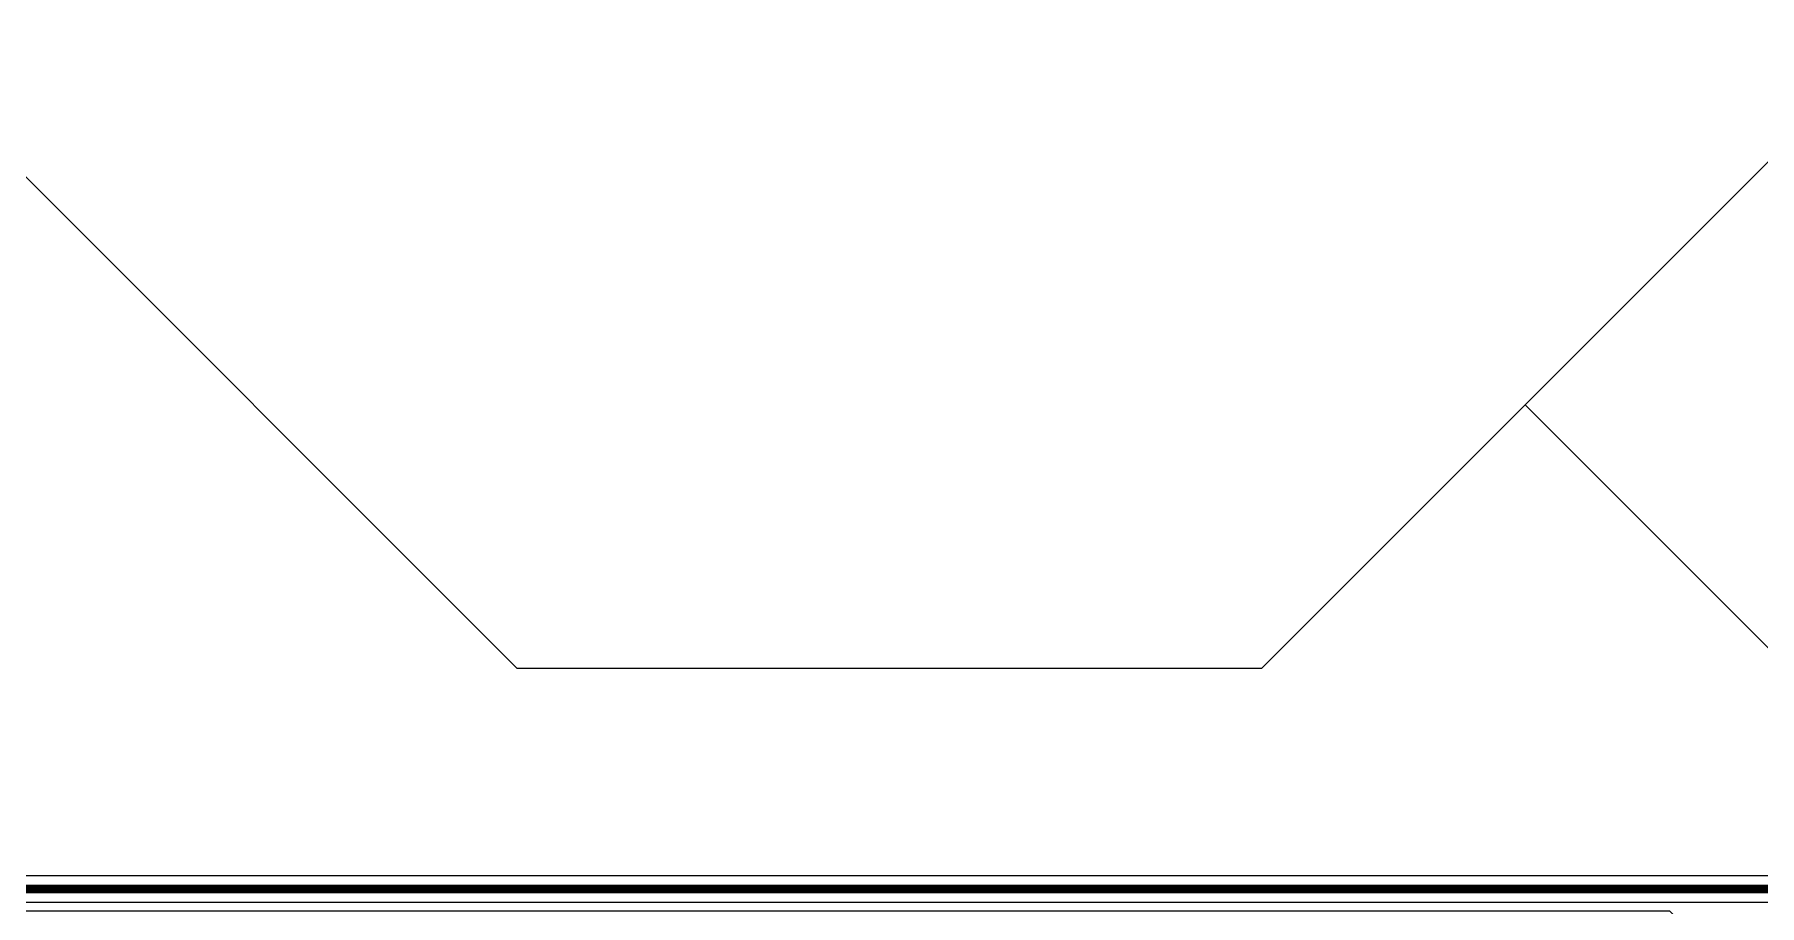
# Model space of a CAD drawing. Extents: x -87611 to 96139, y 77822 to 138139.
# Drawn here: x 24556 to 26507, y 122075 to 123060 of the extents above; entities that cross this region are included whole.
import ezdxf

# ---------------------------------------------------------------- set-up
doc = ezdxf.new("R2010")
doc.units = 0
doc.header["$MEASUREMENT"] = 0
doc.layers.get('0').update_dxf_attribs({"color": 6})
doc.layers.add('L14D0 Au', color=2, linetype='Continuous')
doc.layers.add('L8D0 Wire', color=5, linetype='Continuous')

# ---------------------------------------------------------------- blocks, each defined once
blk = doc.blocks.new('_128TRCE70')
at = {"layer": 'L14D0 Au'}
blk.add_lwpolyline([(0, 0), (-1745.413, 1745.413), (-1447.5, 2043.326), (-1447.5, 2885.952), (-2043.326, 3481.778), (-2885.952, 3481.778), (-3183.865, 3183.865), (-3923.773, 3923.773), (-3898.57, 3948.975), (-3898.57, 4020.192), (-3948.975, 4070.598), (-4020.192, 4070.598), (-4045.395, 4045.395), (-4490, 4490), (-4490, 4535), (-4376.213, 4535), (-3557.601, 3716.388), (-785, 3716.388)], dxfattribs=at)
blk.add_lwpolyline([(547.44, 2209.141), (-755, 3511.58), (-755, 3746.388), (-3545.175, 3746.388), (-4333.787, 4535), (-4126.213, 4535), (-3347.601, 3756.388), (-745, 3756.388), (-745, 3515.722), (551.226, 2219.496), (551.226, 2212.927)], close=True, dxfattribs=at)
at = {"layer": 'L8D0 Wire', "const_width": 10}
blk.add_lwpolyline([(-4375, 4555), (-3551.388, 3731.388), (-770, 3731.388), (-770, 3505.367), (526.226, 2209.141), (144.462, 1827.376)], dxfattribs=at)
blk = doc.blocks.new('$64_70')
at = {"yscale": -1, "rotation": 90}
blk.add_blockref('_128TRCE70', (5000, 5000), dxfattribs=at)
at = {"rotation": 180}
blk.add_blockref('_128TRCE70', (5000, 5000), dxfattribs=at)

msp = doc.modelspace()

# ---------------------------------------------------------------- block references
at = {"linetype": 'Continuous'}
msp.add_blockref('$64_70', (18058.5, 120825.4), dxfattribs=at)

doc.saveas('drawing.dxf')
